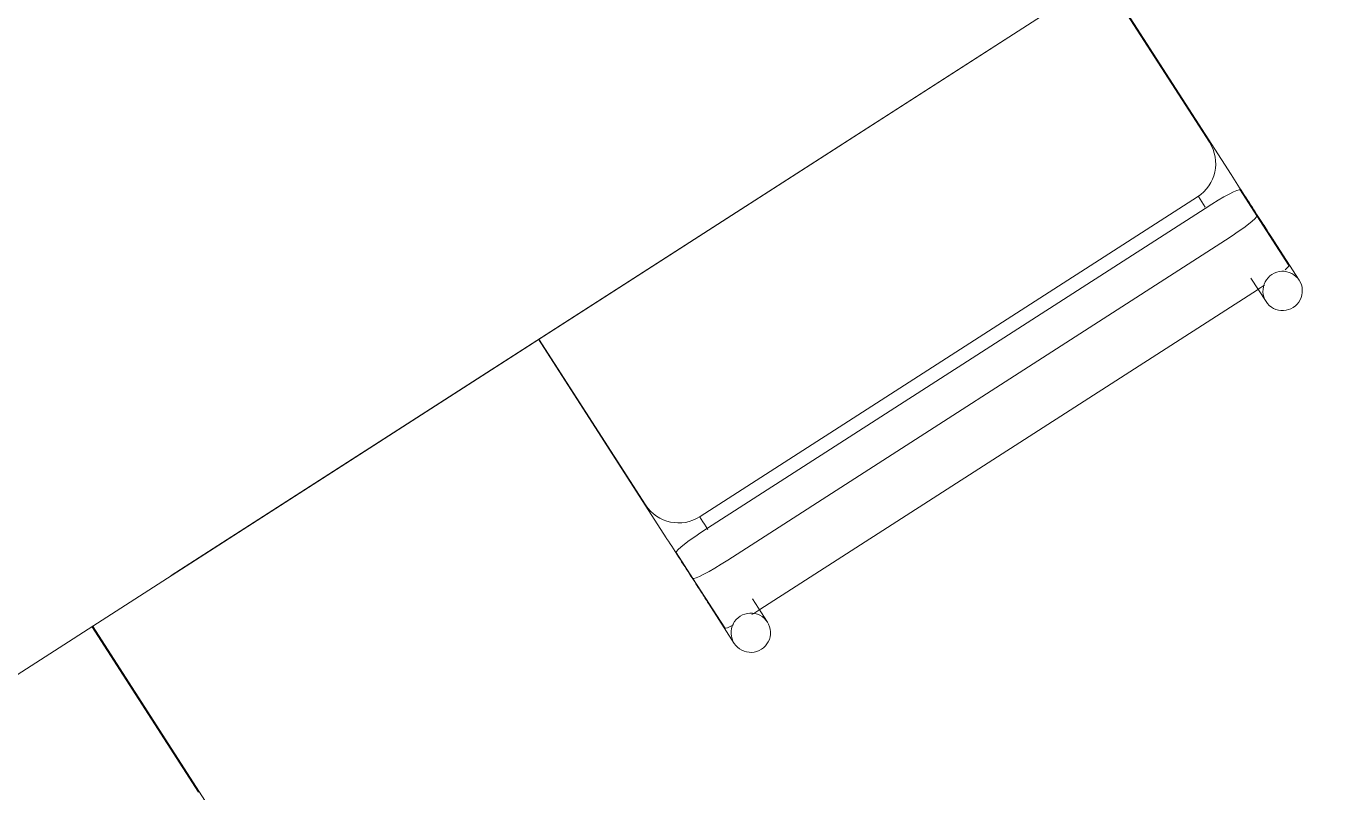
# Model space of a CAD drawing. Header units: metres. Extents: x -71 to 881, y -503 to 661.
# Drawn here: x 188.617 to 189.451, y 524.124 to 524.618 of the extents above; entities that cross this region are included whole.
import ezdxf

# ---------------------------------------------------------------- set-up
doc = ezdxf.new("R2010")
doc.units = ezdxf.units.M
doc.layers.add('07. Mobiliário', color=51, linetype='Continuous', lineweight=5)

msp = doc.modelspace()

# ---------------------------------------------------------------- linework, layer by layer
at = {"layer": '07. Mobiliário'}
for p, q in [((188.71011, 524.26391), (190.90745, 525.67731)), ((187.31449, 523.36621), (189.51183, 524.77961)), ((189.37878, 524.54302), (189.31007, 524.64983)), ((189.39275, 524.52227), (189.31052, 524.65012)), ((189.40929, 524.49558), (189.39851, 524.51233)), ((189.05072, 524.3018), (189.37116, 524.50791)), ((189.37595, 524.50045), (189.05552, 524.29434)), ((189.42982, 524.46366), (189.40929, 524.49558)), ((189.06869, 524.27386), (189.38913, 524.47997)), ((189.41844, 524.48175), (189.4215, 524.477)), ((189.43657, 524.45415), (189.42024, 524.47955)), ((189.40552, 524.45547), (189.41521, 524.44041)), ((189.40966, 524.44805), (189.08922, 524.24194)), ((188.94668, 524.41608), (189.02891, 524.28824)), ((188.94691, 524.41623), (189.01562, 524.30942)), ((189.03535, 524.27874), (189.04613, 524.26198)), ((189.04613, 524.26198), (189.06666, 524.23006)), ((189.05794, 524.24356), (189.05526, 524.24773)), ((189.05639, 524.24551), (189.07273, 524.22012)), ((189.09409, 524.23386), (189.08441, 524.24891)), ((188.72779, 524.12428), (188.65908, 524.23109)), ((188.74176, 524.10354), (188.65953, 524.23138))]:
    msp.add_line(p, q, dxfattribs=at)
at = {"layer": '07. Mobiliário', "flags": 128}
for points in [[(189.39275, 524.52227), (189.39385, 524.52056), (189.39495, 524.51886), (189.39604, 524.51716), (189.39713, 524.51546), (189.39821, 524.51378), (189.39929, 524.51212), (189.40035, 524.51046), (189.4014, 524.50883), (189.40244, 524.50722), (189.40346, 524.50563), (189.40446, 524.50407), (189.40544, 524.50254), (189.40641, 524.50104), (189.40735, 524.49958), (189.40827, 524.49815), (189.40917, 524.49676), (189.41003, 524.49541), (189.41088, 524.4941), (189.41169, 524.49284), (189.41247, 524.49162), (189.41322, 524.49046), (189.41394, 524.48934), (189.41462, 524.48828), (189.41527, 524.48727), (189.41588, 524.48632), (189.41645, 524.48543), (189.41699, 524.48459), (189.41749, 524.48382), (189.41795, 524.4831), (189.41837, 524.48245), (189.41875, 524.48186), (189.41908, 524.48134), (189.41938, 524.48088), (189.41963, 524.48049), (189.41984, 524.48017), (189.42, 524.47991), (189.42012, 524.47972), (189.4202, 524.4796), (189.42023, 524.47955)], [(189.37606, 524.50127), (189.37498, 524.50296), (189.37388, 524.50466), (189.37279, 524.50636), (189.37169, 524.50807)], [(189.05027, 524.30198), (189.05137, 524.30027), (189.05247, 524.29856), (189.05356, 524.29686), (189.05465, 524.29517), (189.05573, 524.29349)], [(189.05639, 524.24551), (189.05637, 524.24555), (189.05631, 524.24565), (189.0562, 524.24582), (189.05604, 524.24606), (189.05585, 524.24636), (189.05561, 524.24674), (189.05532, 524.24718), (189.055, 524.24768), (189.05463, 524.24825), (189.05422, 524.24889), (189.05378, 524.24958), (189.05329, 524.25034), (189.05276, 524.25116), (189.0522, 524.25204), (189.05159, 524.25298), (189.05096, 524.25397), (189.05028, 524.25502), (189.04957, 524.25612), (189.04883, 524.25727), (189.04806, 524.25847), (189.04726, 524.25972), (189.04642, 524.26102), (189.04556, 524.26235), (189.04467, 524.26373), (189.04376, 524.26515), (189.04282, 524.26661), (189.04187, 524.2681), (189.04089, 524.26962), (189.03989, 524.27118), (189.03887, 524.27276), (189.03784, 524.27436), (189.03679, 524.27599), (189.03573, 524.27763), (189.03466, 524.2793), (189.03358, 524.28098), (189.0325, 524.28267), (189.0314, 524.28436), (189.03031, 524.28607), (189.02921, 524.28778), (189.02891, 524.28824)]]:
    msp.add_lwpolyline(points, dxfattribs=at)
at = {"layer": '07. Mobiliário'}
for centre, start, end in [((189.35741, 524.52928), 302.75035, 32.75035), ((189.03698, 524.32316), 212.75035, 302.75035)]:
    msp.add_arc(centre, 0.0254, start, end, dxfattribs=at)
for centre, major_axis, ratio, start_param, end_param in [((189.37715, 524.49859), (-0.02136, -0.01374), 0.087156, 3.141593, 4.712389), ((189.38793, 524.48184), (0.02136, 0.01374), 0.087156, 4.712389, 6.283185), ((189.40846, 524.44991), (0.02136, 0.01374), 0.087156, 5.759587, 6.283185), ((189.42589, 524.44728), (-0.01068, -0.00687), 0.996195, 4.712389, 7.853982), ((189.42589, 524.44728), (-0.01068, -0.00687), 0.996195, 1.570796, 4.712389), ((189.40846, 524.44991), (0.02136, 0.01374), 0.087156, 4.712389, 4.928556), ((189.05672, 524.29248), (-0.02136, -0.01374), 0.087156, 4.712389, 6.283185), ((189.06749, 524.27572), (0.02136, 0.01374), 0.087156, 3.141593, 4.712389), ((189.08341, 524.22699), (-0.01068, -0.00687), 0.996195, 4.712389, 7.853982), ((189.08341, 524.22699), (-0.01068, -0.00687), 0.996195, 1.570796, 4.712389), ((189.08803, 524.2438), (0.02136, 0.01374), 0.087156, 4.469921, 4.712389), ((189.08803, 524.2438), (0.02136, 0.01374), 0.087156, 3.141593, 3.832227)]:
    msp.add_ellipse(centre, major_axis=major_axis, ratio=ratio, start_param=start_param, end_param=end_param, dxfattribs=at)
for points in [[(189.41888, 524.4813), (189.41894, 524.48123), (189.41931, 524.48083), (189.42022, 524.47966), (189.42091, 524.47844), (189.42126, 524.47759)], [(189.05775, 524.24376), (189.05769, 524.24383), (189.05732, 524.24424), (189.0564, 524.2454), (189.05572, 524.24662), (189.05536, 524.24747)]]:
    msp.add_open_spline(points, degree=3, knots=[-0.5555556, -0.5555556, -0.5555556, -0.5555556, -0.5486111, -0.5138889, -0.4444444, -0.4444444, -0.4444444, -0.4444444], dxfattribs=at)

doc.saveas('drawing.dxf')
